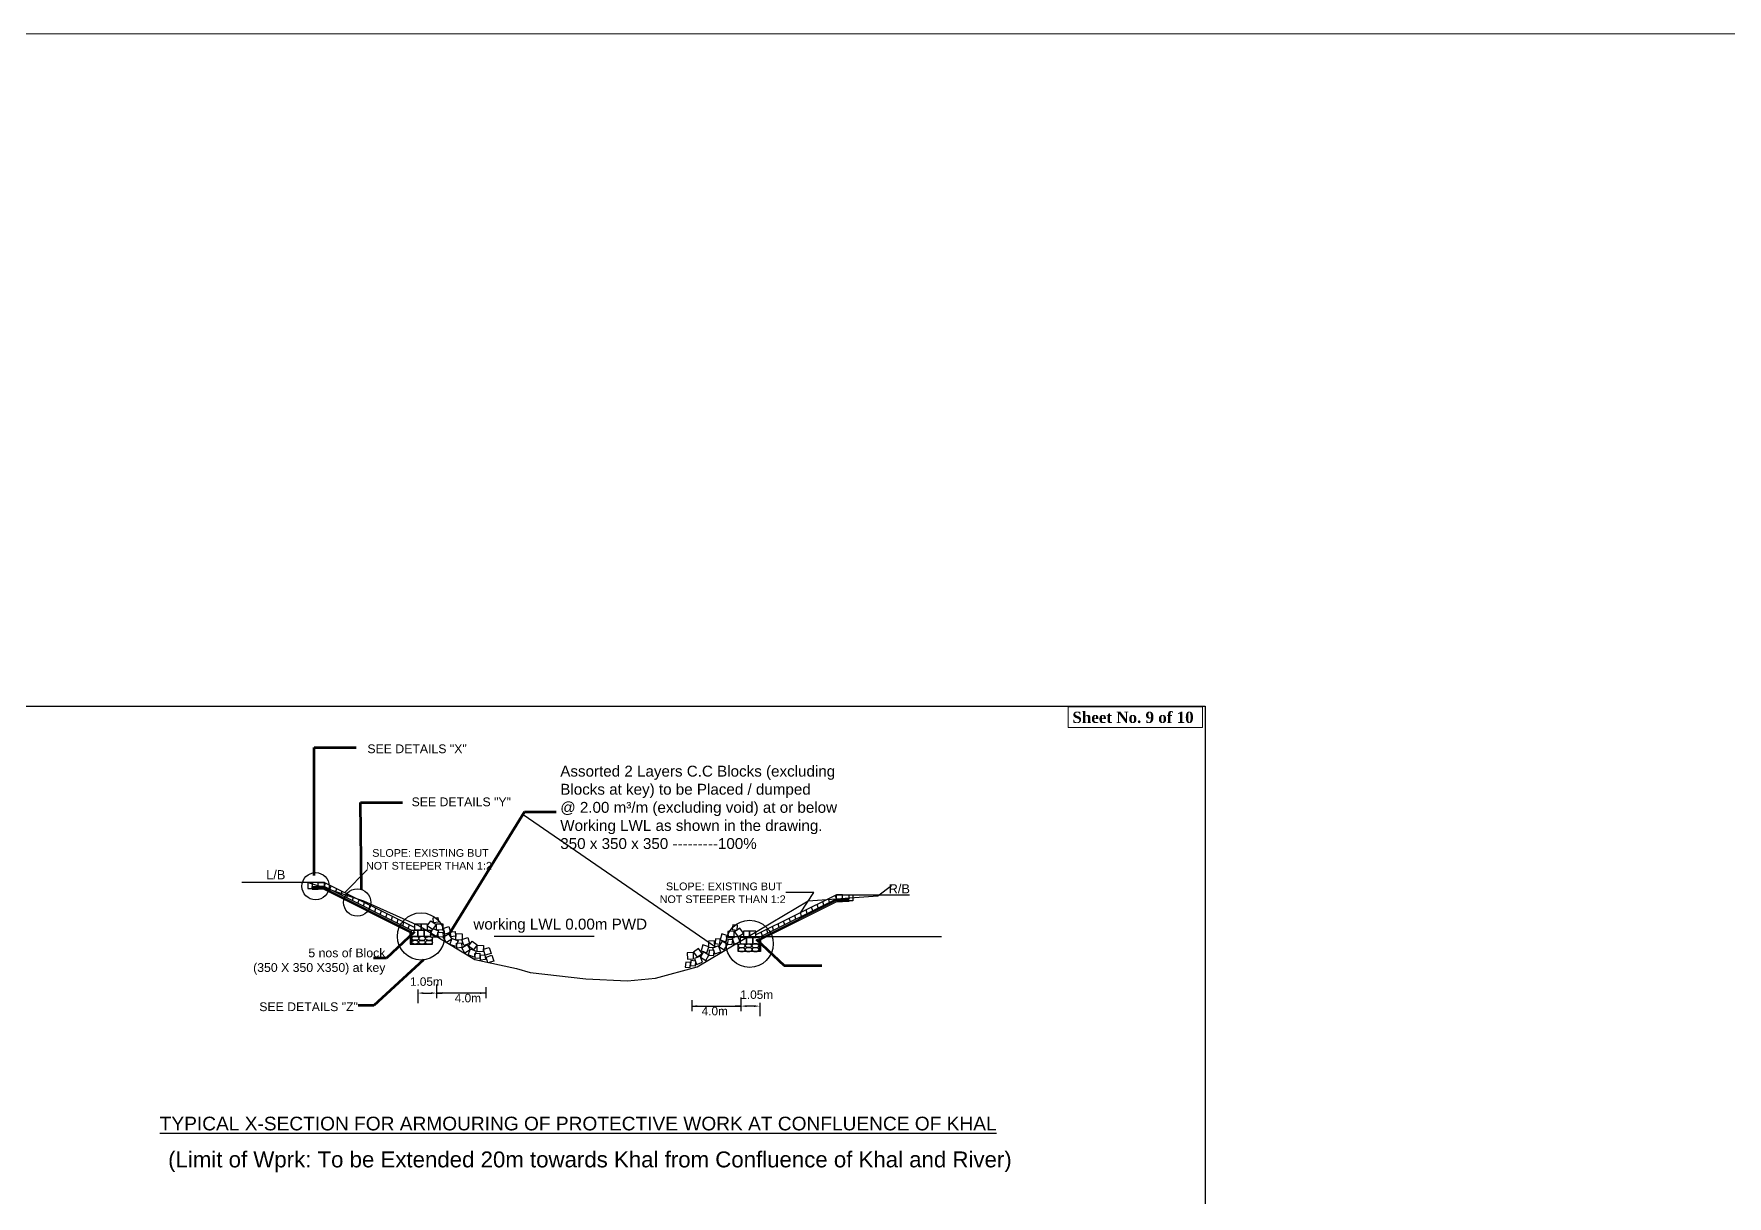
# Model space of a CAD drawing. Header units: inches. Extents: x 66615 to 414904, y -29123 to 90068.
# Drawn here: x 223493 to 235680, y -19939 to -11572 of the extents above; entities that cross this region are included whole.
import ezdxf

# ---------------------------------------------------------------- set-up
doc = ezdxf.new("R2010")
doc.units = ezdxf.units.IN
doc.header["$LTSCALE"] = 7
doc.header["$MEASUREMENT"] = 0
doc.layers.add('LINE', color=7, linetype='Continuous')
doc.layers.add('Long Section Labels', color=7, linetype='Continuous', lineweight=9)
doc.styles.get("Standard").update_dxf_attribs({"font": 'arial.ttf'})
doc.dimstyles.get("Standard").update_dxf_attribs({"dimtxt": 0.18, "dimasz": 0.18, "dimexe": 0.18, "dimexo": 0.0625, "dimgap": 0.09, "dimtad": 0, "dimtih": 1, "dimtoh": 1, "dimdec": 4, "dimzin": 0, "dimdsep": 46, "dimtxsty": 'Standard', "dimcen": 0.09, "dimadec": 0, "dimazin": 0, "dimtfac": 1, "dimtdec": 4, "dimtofl": 0, "dimtmove": 0, "dimatfit": 3, "dimfxl": 1, "dimtolj": 1, "dimtzin": 0, "dimarcsym": 0})

msp = doc.modelspace()

# ---------------------------------------------------------------- hatches: boundary and pattern name
at = {"linetype": 'Continuous', "lineweight": -3, "ltscale": 0.5}
h = msp.add_hatch(dxfattribs=at)
h.set_pattern_fill('JIS_RC_10', color=0, scale=100, style=0)
h.set_pattern_definition([(45, (177614.4, 46353.6), (-707.107, 707.107), []), (45, (177686.9, 46353.6), (-707.107, 707.107), []), (45, (177759.4, 46353.6), (-707.107, 707.107), [])])
edge = h.paths.add_edge_path()
edge.add_ellipse((226287.21479, -18083.51609), major_axis=(-24.45533, 0), ratio=0.5608000875, start_angle=0, end_angle=360, ccw=False)
h = msp.add_hatch(dxfattribs=at)
h.set_pattern_fill('JIS_RC_10', color=0, scale=100, style=0)
h.set_pattern_definition([(135, (277309.8, 46300.5), (707.107, 707.107), []), (135, (277237.3, 46300.5), (707.107, 707.107), []), (135, (277164.8, 46300.5), (707.107, 707.107), [])])
edge = h.paths.add_edge_path()
edge.add_ellipse((228636.95012, -18136.6346), major_axis=(24.45533, 0), ratio=0.5608000875, start_angle=0, end_angle=360)

# ---------------------------------------------------------------- linework, layer by layer
at = {"color": 0, "linetype": 'Continuous', "lineweight": -3, "ltscale": 0.5}
for p, q in [((225084.61952, -17680.39399), (224990.46005, -17680.39399)), ((225583.97028, -17680.39399), (225057.0671, -17680.39399)), ((225464.96963, -17680.39399), (225464.96963, -17725.39399)), ((225539.96963, -17680.39399), (225464.96963, -17680.39399)), ((225464.96963, -17725.39399), (225494.96963, -17725.39399)), ((225494.96963, -17680.39399), (225494.96963, -17710.39399)), ((225494.96963, -17710.39399), (225539.96963, -17710.39399)), ((225494.96963, -17725.39399), (225494.96963, -17710.39399)), ((225494.96963, -17720.39399), (225539.96963, -17720.39399)), ((225494.96963, -17725.39399), (225494.96963, -17730.39399)), ((225494.96963, -17730.39399), (225539.96963, -17730.39399)), ((225539.96963, -17710.39399), (225539.96963, -17680.39399)), ((225539.96963, -17680.39399), (225583.97028, -17680.39399)), ((225583.97028, -17710.39399), (225539.96963, -17710.39399)), ((225580.10809, -17720.39399), (225539.96963, -17720.39399)), ((225579.02624, -17730.39399), (225539.96963, -17730.39399)), ((225560.10809, -17710.39399), (225560.42465, -17710.55227)), ((225579.02624, -17730.39399), (226202.08276, -18041.92225)), ((225580.10809, -17720.39399), (226202.08276, -18031.38133)), ((225583.97028, -17680.39399), (226234.51744, -18005.66757)), ((225583.97028, -17710.39399), (225583.97028, -17680.39399)), ((225583.97028, -17710.39399), (225592.02001, -17684.41885)), ((225583.97028, -17710.39399), (226211.97058, -18024.39414)), ((225624.21951, -17730.5186), (225632.26923, -17704.54346)), ((225624.21951, -17730.5186), (225632.26923, -17704.54346)), ((225664.46873, -17750.64321), (225672.51845, -17724.66807)), ((225664.46873, -17750.64321), (225672.51845, -17724.66807)), ((225704.71796, -17770.76783), (225712.76768, -17744.79269)), ((225704.71796, -17770.76783), (225712.76768, -17744.79269)), ((225744.96718, -17790.89244), (225753.0169, -17764.9173)), ((225744.96718, -17790.89244), (225753.0169, -17764.9173)), ((225785.2164, -17811.01705), (225793.26612, -17785.04191)), ((225785.2164, -17811.01705), (225793.26612, -17785.04191)), ((229269.34201, -17768.9388), (228689.64747, -18058.78607)), ((229269.34201, -17798.9388), (229261.29229, -17772.96366)), ((229269.34201, -17768.9388), (229796.24519, -17768.9388)), ((229313.34266, -17768.9388), (229269.34201, -17768.9388)), ((229269.34201, -17798.9388), (229269.34201, -17768.9388)), ((229313.34266, -17798.9388), (229313.34266, -17768.9388)), ((229313.34266, -17768.9388), (229388.34266, -17768.9388)), ((229358.34266, -17768.9388), (229358.34266, -17798.9388)), ((229388.34266, -17768.9388), (229388.34266, -17813.9388)), ((225825.46563, -17831.14166), (225833.51535, -17805.16652)), ((225865.71485, -17851.26627), (225873.76457, -17825.29113)), ((225905.96407, -17871.39088), (225914.01379, -17845.41574)), ((225946.2133, -17891.5155), (225954.26302, -17865.54036)), ((225946.2133, -17891.5155), (225954.26302, -17865.54036)), ((225986.46252, -17911.64011), (225994.51224, -17885.66497)), ((226026.71174, -17931.76472), (226034.76146, -17905.78958)), ((229271.12375, -17798.04793), (228712.19433, -18077.51264)), ((229273.2042, -17808.9388), (228722.08215, -18084.49983)), ((229274.28605, -17818.9388), (228722.08215, -18095.04075)), ((229018.20084, -17924.50939), (229010.15112, -17898.53425)), ((229058.45006, -17904.38477), (229050.40034, -17878.40963)), ((229098.69929, -17884.26016), (229090.64957, -17858.28502)), ((229138.94851, -17864.13555), (229130.89879, -17838.16041)), ((229138.94851, -17864.13555), (229130.89879, -17838.16041)), ((229179.19773, -17844.01094), (229171.14801, -17818.0358)), ((229179.19773, -17844.01094), (229171.14801, -17818.0358)), ((229219.44696, -17823.88633), (229211.39724, -17797.91119)), ((229219.44696, -17823.88633), (229211.39724, -17797.91119)), ((229269.34201, -17798.9388), (229313.34266, -17798.9388)), ((229273.2042, -17808.9388), (229313.34266, -17808.9388)), ((229274.28605, -17818.9388), (229313.34266, -17818.9388)), ((229293.2042, -17798.9388), (229292.88765, -17799.09708)), ((229358.34266, -17798.9388), (229313.34266, -17798.9388)), ((229358.34266, -17808.9388), (229313.34266, -17808.9388)), ((229358.34266, -17818.9388), (229313.34266, -17818.9388)), ((229358.34266, -17813.9388), (229358.34266, -17798.9388)), ((229388.34266, -17813.9388), (229358.34266, -17813.9388)), ((229358.34266, -17813.9388), (229358.34266, -17818.9388)), ((226066.96097, -17951.88933), (226075.01069, -17925.91419)), ((226107.21019, -17972.01394), (226115.25991, -17946.0388)), ((226107.21019, -17972.01394), (226115.25991, -17946.0388)), ((226147.45941, -17992.13855), (226155.50914, -17966.16342)), ((226187.70864, -18012.26317), (226195.75836, -17986.28803)), ((226201.97058, -18069.39399), (226202.08276, -18031.38133)), ((226202.08276, -18031.38133), (226202.08276, -18125.8666)), ((228776.7055, -18045.25706), (228768.65578, -18019.28192)), ((228816.95472, -18025.13244), (228808.905, -17999.15731)), ((228816.95472, -18025.13244), (228808.905, -17999.15731)), ((228857.20395, -18005.00783), (228849.15422, -17979.03269)), ((228897.45317, -17984.88322), (228889.40345, -17958.90808)), ((228937.70239, -17964.75861), (228929.65267, -17938.78347)), ((228977.95162, -17944.634), (228969.9019, -17918.65886)), ((228977.95162, -17944.634), (228969.9019, -17918.65886)), ((226202.08276, -18069.39399), (226201.97058, -18069.39399)), ((226202.08276, -18125.8666), (226362.1342, -18125.8666)), ((226211.97058, -18069.39399), (226211.97058, -18125.8666)), ((226362.1342, -18125.8666), (226362.1342, -18072.57728)), ((226362.1342, -18072.57728), (226398.71439, -18072.57728)), ((227525.27791, -18069.39399), (226807.04553, -18069.39399)), ((228473.1164, -18069.39399), (230024.6722, -18069.39399)), ((228562.03071, -18125.69578), (228525.45053, -18125.69578)), ((228562.03071, -18178.9851), (228562.03071, -18125.69578)), ((228712.19433, -18122.51249), (228712.19433, -18178.9851)), ((228722.19433, -18122.51249), (228722.08215, -18084.49983)), ((228722.08215, -18084.49983), (228722.08215, -18178.9851)), ((228722.08215, -18122.51249), (228722.19433, -18122.51249)), ((228736.45627, -18065.38167), (228728.40655, -18039.40653)), ((228722.08215, -18178.9851), (228562.03071, -18178.9851)), ((226255.99382, -18452.56683), (226255.99382, -18549.52158)), ((226296.74382, -18477.31199), (226350.24337, -18477.31199)), ((226390.99337, -18416.02915), (226390.99337, -18513.71199)), ((226745.25878, -18477.31199), (226390.99337, -18477.31199)), ((226390.99337, -18477.31199), (226431.74337, -18477.31199)), ((226745.25878, -18435.08228), (226745.25878, -18513.71199)), ((228581.89172, -18509.93798), (228581.89172, -18607.62082)), ((228227.62631, -18528.99111), (228227.62631, -18607.62082)), ((228227.62631, -18571.22082), (228581.89172, -18571.22082)), ((228581.89172, -18571.22082), (228541.14172, -18571.22082)), ((228676.14127, -18571.22082), (228622.64172, -18571.22082)), ((228716.89127, -18546.47566), (228716.89127, -18643.43041))]:
    msp.add_line(p, q, dxfattribs=at)
for points in [[(225466.18003, -17680.39399), (225566.18003, -17712.39399), (225866.18003, -17812.39399), (226266.18003, -17992.39399), (226666.18003, -18234.39399), (226966.18003, -18299.39399), (227066.18003, -18329.39399), (227466.18003, -18374.39399), (227766.18003, -18389.39399), (227966.18003, -18369.39399), (228266.18003, -18289.39399), (229066.18003, -17812.39399), (229566.18003, -17777.39399), (229666.18003, -17703.39399)], [(226211.97058, -18024.39414), (226256.97043, -18024.39414), (226256.97043, -18069.39399), (226211.97058, -18069.39399), (226211.97058, -18024.39414)], [(226234.51744, -17979.39429), (226279.51729, -17979.39429), (226279.51729, -18024.39414), (226234.51744, -18024.39414), (226234.51744, -17979.39429)], [(226256.97043, -18024.39414), (226301.97028, -18024.39414), (226301.97028, -18069.39399), (226256.97043, -18069.39399), (226256.97043, -18024.39414)], [(226279.51729, -17979.39429), (226324.51714, -17979.39429), (226324.51714, -18024.39414), (226279.51729, -18024.39414), (226279.51729, -17979.39429)], [(226301.97028, -18024.39414), (226346.97013, -18024.39414), (226346.97013, -18069.39399), (226301.97028, -18069.39399), (226301.97028, -18024.39414)], [(226351.12006, -17957.35972), (226387.47862, -17983.8749), (226360.96344, -18020.23346), (226324.60487, -17993.71828), (226351.12006, -17957.35972)], [(226406.02104, -18029.65229), (226389.86064, -18071.6504), (226347.86253, -18055.49), (226364.02293, -18013.49189), (226406.02104, -18029.65229)], [(226369.58092, -17970.63062), (226366.5192, -17935.76479), (226401.38502, -17932.70307), (226404.44675, -17967.5689), (226369.58092, -17970.63062)], [(226391.65145, -17977.98586), (226436.61006, -17979.91533), (226434.68059, -18024.87395), (226389.72197, -18022.94447), (226391.65145, -17977.98586)], [(226478.83108, -17997.66213), (226492.57269, -18040.51266), (226449.72215, -18054.25427), (226435.98054, -18011.40374), (226478.83108, -17997.66213)], [(226493.61522, -18071.43122), (226490.5535, -18036.56539), (226525.41932, -18033.50366), (226528.48105, -18068.36949), (226493.61522, -18071.43122)], [(228532.51347, -18031.10436), (228487.55485, -18033.03384), (228489.48433, -18077.99245), (228534.44294, -18076.06298), (228532.51347, -18031.10436)], [(228554.58399, -18023.74912), (228557.64572, -17988.8833), (228522.77989, -17985.82157), (228519.71817, -18020.6874), (228554.58399, -18023.74912)], [(228573.04486, -18010.47822), (228536.68629, -18036.9934), (228563.20148, -18073.35196), (228599.56004, -18046.83678), (228573.04486, -18010.47822)], [(228644.64762, -18032.51279), (228599.64777, -18032.51279), (228599.64777, -18077.51264), (228644.64762, -18077.51264), (228644.64762, -18032.51279)], [(228689.64747, -18032.51279), (228644.64762, -18032.51279), (228644.64762, -18077.51264), (228689.64747, -18077.51264), (228689.64747, -18032.51279)], [(226404.49161, -18075.61261), (226401.42989, -18040.74678), (226436.29571, -18037.68506), (226439.35744, -18072.55088), (226404.49161, -18075.61261)], [(226477.37971, -18050.5181), (226500.57866, -18089.07726), (226462.0195, -18112.2762), (226438.82055, -18073.71704), (226477.37971, -18050.5181)], [(226545.86443, -18100.69939), (226529.70403, -18142.6975), (226487.70592, -18126.5371), (226503.86632, -18084.53899), (226545.86443, -18100.69939)], [(226531.49483, -18049.03296), (226576.45345, -18050.96243), (226574.52397, -18095.92105), (226529.56536, -18093.99157), (226531.49483, -18049.03296)], [(226538.25635, -18153.33932), (226535.19463, -18118.4735), (226570.06045, -18115.41177), (226573.12218, -18150.2776), (226538.25635, -18153.33932)], [(226611.14445, -18128.24481), (226634.3434, -18166.80397), (226595.78424, -18190.00292), (226572.58529, -18151.44376), (226611.14445, -18128.24481)], [(226615.63322, -18077.21113), (226629.37483, -18120.06166), (226586.5243, -18133.80327), (226572.78269, -18090.95274), (226615.63322, -18077.21113)], [(226646.61591, -18102.48895), (226682.97448, -18129.00413), (226656.45929, -18165.3627), (226620.10073, -18138.84751), (226646.61591, -18102.48895)], [(226684.49774, -18132.46719), (226729.45635, -18134.39666), (226727.52688, -18179.35528), (226682.56826, -18177.4258), (226684.49774, -18132.46719)], [(226770.93241, -18148.4213), (226784.67403, -18191.27183), (226741.82349, -18205.01344), (226728.08188, -18162.16291), (226770.93241, -18148.4213)], [(228277.549, -18155.60745), (228241.19044, -18182.12263), (228267.70562, -18218.4812), (228304.06418, -18191.96602), (228277.549, -18155.60745)], [(228308.53169, -18130.32963), (228294.79008, -18173.18016), (228337.64061, -18186.92177), (228351.38223, -18144.07124), (228308.53169, -18130.32963)], [(228392.67008, -18102.15146), (228347.71146, -18104.08094), (228349.64094, -18149.03955), (228394.59955, -18147.11008), (228392.67008, -18102.15146)], [(228378.30048, -18153.81789), (228394.46088, -18195.816), (228436.45899, -18179.6556), (228420.29859, -18137.65749), (228378.30048, -18153.81789)], [(228430.54969, -18124.54972), (228433.61142, -18089.68389), (228398.74559, -18086.62217), (228395.68386, -18121.48799), (228430.54969, -18124.54972)], [(228446.7852, -18103.6366), (228423.58626, -18142.19576), (228462.14542, -18165.39471), (228485.34436, -18126.83555), (228446.7852, -18103.6366)], [(228445.33384, -18050.78063), (228431.59223, -18093.63116), (228474.44276, -18107.37277), (228488.18437, -18064.52224), (228445.33384, -18050.78063)], [(228519.6733, -18128.73111), (228522.73503, -18093.86529), (228487.8692, -18090.80356), (228484.80748, -18125.66939), (228519.6733, -18128.73111)], [(228518.14387, -18082.77079), (228534.30427, -18124.7689), (228576.30238, -18108.6085), (228560.14198, -18066.61039), (228518.14387, -18082.77079)], [(228622.19463, -18077.51264), (228577.19478, -18077.51264), (228577.19478, -18122.51249), (228622.19463, -18122.51249), (228622.19463, -18077.51264)], [(228667.19448, -18077.51264), (228622.19463, -18077.51264), (228622.19463, -18122.51249), (228667.19448, -18122.51249), (228667.19448, -18077.51264)], [(228712.19433, -18077.51264), (228667.19448, -18077.51264), (228667.19448, -18122.51249), (228712.19433, -18122.51249), (228712.19433, -18077.51264)], [(226677.45192, -18175.72987), (226661.29152, -18217.72798), (226619.29341, -18201.56758), (226635.45381, -18159.56947), (226677.45192, -18175.72987)], [(226669.84384, -18228.36981), (226666.78212, -18193.50398), (226701.64794, -18190.44226), (226704.70967, -18225.30809), (226669.84384, -18228.36981)], [(226707.81929, -18239.66758), (226704.75756, -18204.80175), (226739.62339, -18201.74003), (226742.68511, -18236.60586), (226707.81929, -18239.66758)], [(226790.1629, -18204.10006), (226803.90451, -18246.95059), (226761.05398, -18260.6922), (226747.31236, -18217.84167), (226790.1629, -18204.10006)], [(228216.34563, -18292.78608), (228219.40735, -18257.92026), (228184.54152, -18254.85853), (228181.4798, -18289.72436), (228216.34563, -18292.78608)], [(228239.66718, -18185.58569), (228194.70856, -18187.51517), (228196.63804, -18232.47378), (228241.59665, -18230.54431), (228239.66718, -18185.58569)], [(228254.32107, -18281.48831), (228257.3828, -18246.62249), (228222.51697, -18243.56076), (228219.45524, -18278.42659), (228254.32107, -18281.48831)], [(228246.71299, -18228.84837), (228262.87339, -18270.84649), (228304.87151, -18254.68609), (228288.71111, -18212.68797), (228246.71299, -18228.84837)], [(228313.02046, -18181.36331), (228289.82151, -18219.92247), (228328.38068, -18243.12142), (228351.57962, -18204.56226), (228313.02046, -18181.36331)], [(228385.90856, -18206.45783), (228388.97028, -18171.592), (228354.10446, -18168.53027), (228351.04273, -18203.3961), (228385.90856, -18206.45783)]]:
    msp.add_lwpolyline(points, dxfattribs=at)
for centre in [(226279.47036, -18069.39399), (228644.69455, -18122.51249)]:
    msp.add_circle(centre, 169.80215, dxfattribs=at)
for centre, major_axis, ratio in [((226237.37361, -18111.09964), (24.751, 0), 0.5541008648), ((226238.01002, -18083.1992), (24.751, 0), 0.5541008648), ((226286.57838, -18111.41653), (24.751, 0), 0.5541008648), ((226336.73648, -18112.05031), (24.751, 0), 0.5541008648), ((226337.37289, -18084.14988), (24.751, 0), 0.5541008648), ((228636.95012, -18136.6346), (24.45533, 0), 0.5608000875)]:
    msp.add_ellipse(centre, major_axis=major_axis, ratio=ratio, dxfattribs=at)
at = {"color": 0, "linetype": 'Continuous', "lineweight": -3, "ltscale": 0.5, "extrusion": (0, 0, -1)}
for centre, major_axis, ratio in [((226287.21479, -18083.51609), (-24.45533, 0), 0.5608000875), ((228586.79202, -18137.26838), (-24.751, 0), 0.5541008648), ((228587.42843, -18165.16881), (-24.751, 0), 0.5541008648), ((228637.58654, -18164.53503), (-24.751, 0), 0.5541008648), ((228686.15489, -18136.31771), (-24.751, 0), 0.5541008648), ((228686.79131, -18164.21814), (-24.751, 0), 0.5541008648)]:
    msp.add_ellipse(centre, major_axis=major_axis, ratio=ratio, dxfattribs=at)
at = {"color": 0, "linetype": 'Continuous', "lineweight": -3, "ltscale": 0.5}
for points in [[(226296.74382, -18470.52033), (226296.74382, -18484.10366), (226255.99382, -18477.31199)], [(226350.24337, -18470.52033), (226350.24337, -18484.10366), (226390.99337, -18477.31199)], [(226431.74337, -18470.52033), (226431.74337, -18484.10366), (226390.99337, -18477.31199)], [(226704.50878, -18470.52033), (226704.50878, -18484.10366), (226745.25878, -18477.31199)], [(228268.37631, -18564.42916), (228268.37631, -18578.01249), (228227.62631, -18571.22082)], [(228541.14172, -18564.42916), (228541.14172, -18578.01249), (228581.89172, -18571.22082)], [(228622.64172, -18564.42916), (228622.64172, -18578.01249), (228581.89172, -18571.22082)], [(228676.14127, -18564.42916), (228676.14127, -18578.01249), (228716.89127, -18571.22082)]]:
    msp.add_solid(points, dxfattribs=at)
at = {"layer": 'LINE', "color": 0, "linetype": 'ByBlock', "lineweight": -3, "ltscale": 0.5}
msp.add_lwpolyline([(221504.93528, -16410.73201), (231922.57632, -16410.73201), (231922.57632, -23584.39876), (221504.93528, -23584.39876)], close=True, dxfattribs=at)
at = {"layer": 'LINE', "color": 7, "lineweight": 13, "ltscale": 0.5}
msp.add_lwpolyline([(231902.9004, -16415.59726), (230936.20359, -16415.59726), (230936.20359, -16564.35615), (231902.9004, -16564.35615)], close=True, dxfattribs=at)
at = {"layer": 'LINE', "color": 0, "lineweight": -3, "ltscale": 0.5}
for centre in [(225520.97468, -17708.31659), (225820.74772, -17825.55259)]:
    msp.add_circle(centre, 98.143, dxfattribs=at)
at = {"layer": 'Long Section Labels'}
msp.add_lwpolyline([(91231.23993, -11571.79148), (254043.28809, -11571.79148), (254043.28809, -29123.34064), (91231.23993, -29123.34064)], close=True, dxfattribs=at)

# ---------------------------------------------------------------- texts
at = {"color": 7, "lineweight": 30, "ltscale": 0.18, "attachment_point": 1}
for s, insert, char_height, width in [('{\\LTYPICAL X-SECTION FOR ARMOURING OF PROTECTIVE WORK AT CONFLUENCE OF KHAL}', (224398.97349, -19367.19639), 98.488466, 6577.0551608), ('(Limit of Wprk: To be Extended 20m towards Khal from Confluence of Khal and River)', (224459.36565, -19617.59639), 114.5014632, 6118.5201198)]:
    msp.add_mtext(s, dxfattribs=dict(at, insert=insert, char_height=char_height, width=width))
at = {"layer": 'LINE', "color": 0, "linetype": 'ByBlock', "lineweight": -3, "ltscale": 0.5}
for s, p in [('1.05m', (226200.1098, -18424.98764)), ('4.0m', (226522.26247, -18543.54052)), ('1.05m', (228577.6048, -18518.89647)), ('4.0m', (228299.331, -18637.44935))]:
    msp.add_text(s, height=60.774145, dxfattribs=at).set_placement(p)
at = {"layer": 'LINE', "color": 7, "lineweight": 13, "ltscale": 0.5, "insert": (230967.67689, -16451.72138), "char_height": 80.9372476, "width": 1000.5631354, "attachment_point": 1}
msp.add_mtext('{\\fTimes New Roman|b1|i0|c0|p18;Sheet No. 9 of 10}', dxfattribs=at)
at = {"layer": 'LINE', "color": 0, "linetype": 'ByBlock', "lineweight": -3, "ltscale": 0.5}
for s, insert, char_height, attachment_point in [('SEE DETAILS "X"', (226608.6714, -16687.02456), 63.1956704, 3), ('SEE DETAILS "Y"', (226926.98106, -17069.03126), 63.1956704, 3), (' SLOPE: EXISTING BUT\\PNOT STEEPER THAN 1:2', (226336.60243, -17440.79739), 55.3628072, 2), ('L/B', (225165.06774, -17592.3923), 65.828823, 1), (' SLOPE: EXISTING BUT\\PNOT STEEPER THAN 1:2', (228450.64658, -17681.43457), 55.3628072, 2), ('R/B', (229645.00101, -17693.38482), 65.828823, 1), ('5 nos of Block \\P(350 X 350 X350) at key', (226023.14555, -18156.3981), 63.1956704, 3), ('SEE DETAILS "Z"', (225825.44993, -18544.07466), 63.1956704, 3)]:
    msp.add_mtext(s, dxfattribs=dict(at, insert=insert, char_height=char_height, attachment_point=attachment_point))
at = {"layer": 'LINE', "color": 0, "linetype": 'ByBlock', "lineweight": -3, "ltscale": 0.5, "char_height": 78.1767752, "width": 2321.3521961, "attachment_point": 1}
for s, insert in [('Assorted 2 Layers C.C Blocks (excluding Blocks at key) to be Placed / dumped \\P@ 2.00 m³/m (excluding void) at or below Working LWL as shown in the drawing. \\P350 x 350 x 350 ---------100%\\P ', (227281.71787, -16840.52786)), ('working LWL 0.00m PWD', (226656.3076, -17941.47626))]:
    msp.add_mtext(s, dxfattribs=dict(at, insert=insert))

# ---------------------------------------------------------------- leaders
at = {"color": 0, "linetype": 'Continuous', "lineweight": -3, "ltscale": 0.5}
for points in [[(228399.29954, -18145.73769), (227014.94494, -17194.66925), (227014.32362, -17190.19397)], [(225731.0247, -17753.9212), (225892.31127, -17589.22315)], [(229010.15112, -17898.53425), (229106.44358, -17752.75259), (228904.34305, -17752.75259)]]:
    msp.add_leader(points, dimstyle='Standard', override={"dimgap": 0.09, "dimtad": 0, "dimfxl": 0.15, "dimfxlon": 1}, dxfattribs=at)
at = {"layer": 'LINE', "color": 7, "lineweight": 13, "ltscale": 0.5}
for points in [[(225510.41494, -17630.67404), (225510.41494, -16710.27893), (225811.84798, -16710.27893)], [(225851.46803, -17733.75819), (225843.8034, -17105.62538), (226145.23644, -17105.62538)], [(226476.87874, -18061.58226), (227025.41978, -17171.84143), (227251.1053, -17171.89525)], [(226232.33172, -18036.83988), (226030.27364, -18226.68559), (225938.11422, -18226.75509)], [(228691.83319, -18089.95838), (228893.89128, -18279.8041), (229163.71808, -18279.8041)], [(226297.38534, -18238.06146), (225940.59084, -18566.22819), (225827.93785, -18566.13153)]]:
    msp.add_leader(points, dimstyle='Standard', override={"dimtxt": 0.9, "dimasz": 0.7, "dimclrd": 7, "dimclre": 7, "dimclrt": 7, "dimlwd": 65535, "dimlwe": 65535}, dxfattribs=at)

doc.saveas('drawing.dxf')
